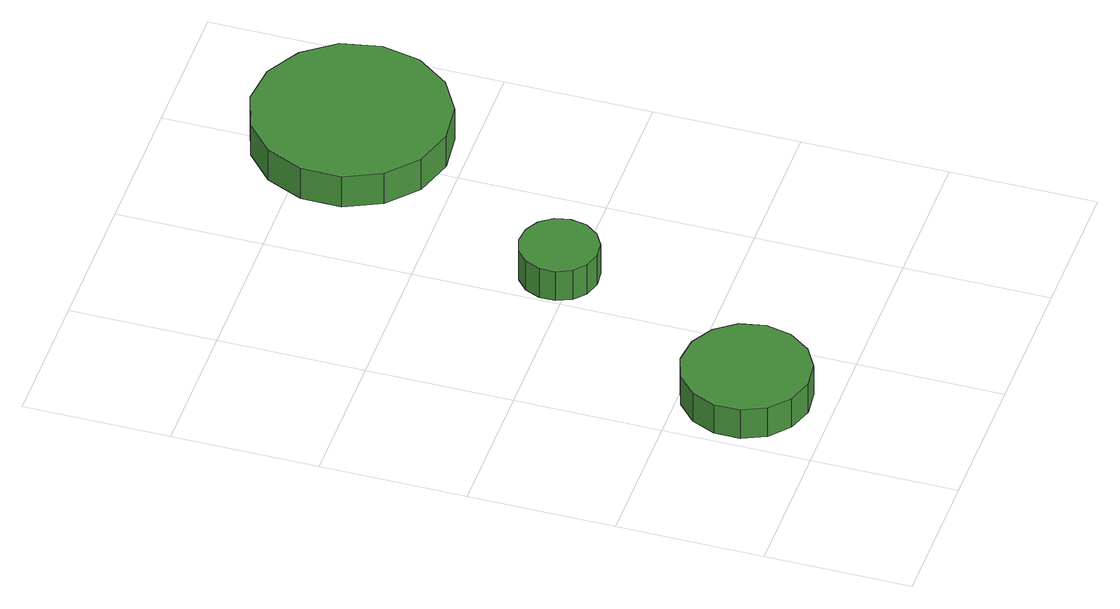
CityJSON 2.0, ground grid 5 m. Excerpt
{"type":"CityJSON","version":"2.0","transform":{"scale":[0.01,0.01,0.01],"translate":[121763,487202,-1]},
"CityObjects":{
"tree1":{"type":"SolitaryVegetationObject","attributes":{"function":"something"},"geometry":[{"type":"MultiSurface","lod":"1","boundaries":[[[0,1,2,3,4,5,6,7,8,9,10,11,12,13,14]],[[15,16,17,18,19,20,21,22,23,24,25,26,27,28,29]],[[0,29,28,1]],[[1,28,27,2]],[[2,27,26,3]],[[3,26,25,4]],[[4,25,24,5]],[[5,24,23,6]],[[6,23,22,7]],[[7,22,21,8]],[[8,21,20,9]],[[9,20,19,10]],[[10,19,18,11]],[[11,18,17,12]],[[12,17,16,13]],[[13,16,15,14]],[[14,15,29,0]]]}]},
"tree2":{"type":"SolitaryVegetationObject","attributes":{"function":"something"},"geometry":[{"type":"MultiSurface","lod":"1","boundaries":[[[30,31,32,33,34,35,36,37,38,39,40,41,42,43,44]],[[45,46,47,48,49,50,51,52,53,54,55,56,57,58,59]],[[30,59,58,31]],[[31,58,57,32]],[[32,57,56,33]],[[33,56,55,34]],[[34,55,54,35]],[[35,54,53,36]],[[36,53,52,37]],[[37,52,51,38]],[[38,51,50,39]],[[39,50,49,40]],[[40,49,48,41]],[[41,48,47,42]],[[42,47,46,43]],[[43,46,45,44]],[[44,45,59,30]]]}]},
"tree3":{"type":"SolitaryVegetationObject","attributes":{"function":"something"},"geometry":[{"type":"MultiSurface","lod":"1","boundaries":[[[60,61,62,63,64,65,66,67,68,69,70,71,72,73,74]],[[75,76,77,78,79,80,81,82,83,84,85,86,87,88,89]],[[60,89,88,61]],[[61,88,87,62]],[[62,87,86,63]],[[63,86,85,64]],[[64,85,84,65]],[[65,84,83,66]],[[66,83,82,67]],[[67,82,81,68]],[[68,81,80,69]],[[69,80,79,70]],[[70,79,78,71]],[[71,78,77,72]],[[72,77,76,73]],[[73,76,75,74]],[[74,75,89,60]]]}]}
},
"vertices":[
[467,294,168],[448,382,168],[395,454,168],[318,499,168],[228,509,168],[143,481,168],[76,421,168],[40,339,168],[40,249,168],[76,167,168],[143,107,168],[228,79,168],[318,88,168],[395,133,168],[448,206,168],[448,206,49],[395,133,49],[318,88,49],[228,79,49],[143,107,49],[76,167,49],[40,249,49],[40,339,49],[76,421,49],[143,481,49],[228,509,49],[318,499,49],[395,454,49],[448,382,49],[467,294,49],
[777,1048,172],[766,1102,172],[733,1147,172],[685,1174,172],[630,1180,172],[577,1163,172],[536,1126,172],[514,1075,172],[514,1020,172],[536,969,172],[577,932,172],[630,915,172],[685,921,172],[733,949,172],[766,993,172],[766,993,50],[733,949,50],[685,921,50],[630,915,50],[577,932,50],[536,969,50],[514,1020,50],[514,1075,50],[536,1126,50],[577,1163,50],[630,1180,50],[685,1174,50],[733,1147,50],[766,1102,50],[777,1048,50],
[1397,1879,189],[1369,2015,189],[1287,2126,189],[1168,2195,189],[1030,2210,189],[899,2167,189],[796,2075,189],[740,1948,189],[740,1810,189],[796,1684,189],[899,1592,189],[1030,1549,189],[1168,1563,189],[1287,1632,189],[1369,1744,189],[1369,1744,62],[1287,1632,62],[1168,1563,62],[1030,1549,62],[899,1592,62],[796,1684,62],[740,1810,62],[740,1948,62],[796,2075,62],[899,2167,62],[1030,2210,62],[1168,2195,62],[1287,2126,62],[1369,2015,62],[1397,1879,62]
]}
